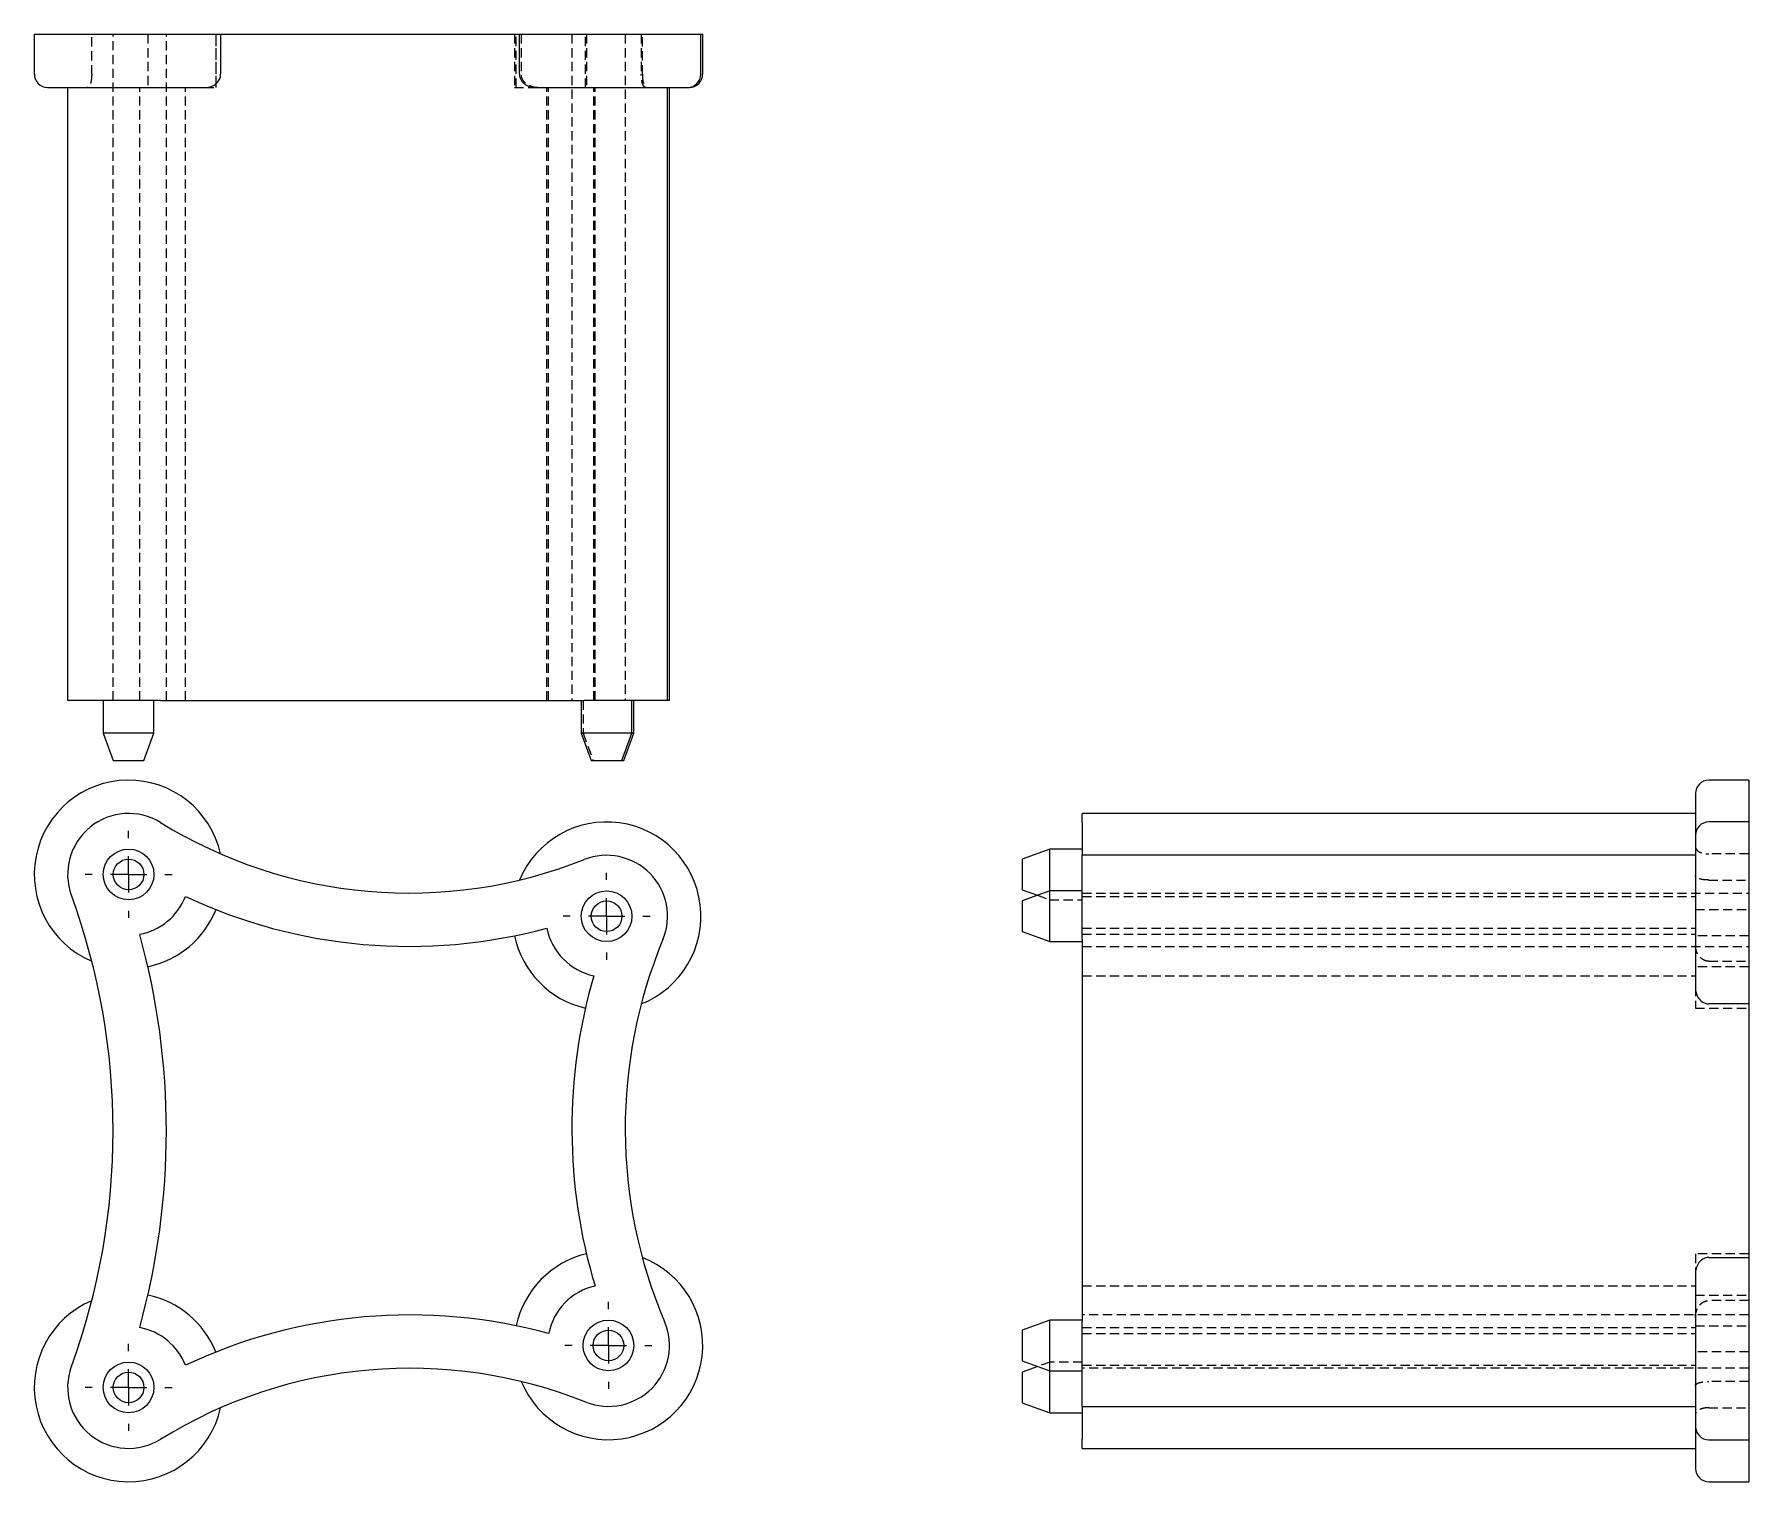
# Model space of a CAD drawing. Header units: millimetres. Extents: x 37 to 273, y 9 to 208.
import ezdxf

# ---------------------------------------------------------------- set-up
doc = ezdxf.new("R2010")
doc.units = ezdxf.units.MM
doc.linetypes.add('HIDDEN', pattern=[1.905, 1.27, -0.635])
doc.layers.add('10', color=7, linetype='Continuous')

# ---------------------------------------------------------------- blocks, each defined once
blk = doc.blocks.new('SW_CENTERMARKSYMBOL_0')
at = {"layer": '10', "color": 0}
for p, q in [((0, 5), (0, 5.99)), ((0, 0), (0, 2.5)), ((-5, 0), (-5.99, 0)), ((0, 0), (-2.5, 0)), ((0, 0), (0, -2.5)), ((0, 0), (2.5, 0)), ((5, 0), (5.99, 0)), ((0, -5), (0, -5.99))]:
    blk.add_line(p, q, dxfattribs=at)
blk = doc.blocks.new('SW_CENTERMARKSYMBOL_1')
at = {"layer": '10', "color": 0}
for p, q in [((0, 5), (0, 5.99)), ((0, 0), (0, 2.5)), ((-5, 0), (-5.99, 0)), ((0, 0), (-2.5, 0)), ((0, 0), (0, -2.5)), ((0, 0), (2.5, 0)), ((5, 0), (5.99, 0)), ((0, -5), (0, -5.99))]:
    blk.add_line(p, q, dxfattribs=at)
blk = doc.blocks.new('SW_CENTERMARKSYMBOL_2')
at = {"layer": '10', "color": 0}
for p, q in [((0, 5), (0, 5.99)), ((0, 0), (0, 2.5)), ((-5, 0), (-5.99, 0)), ((0, 0), (-2.5, 0)), ((0, 0), (0, -2.5)), ((0, 0), (2.5, 0)), ((5, 0), (5.99, 0)), ((0, -5), (0, -5.99))]:
    blk.add_line(p, q, dxfattribs=at)
blk = doc.blocks.new('SW_CENTERMARKSYMBOL_3')
at = {"layer": '10', "color": 0}
for p, q in [((0, 5), (0, 5.99)), ((0, 0), (0, 2.5)), ((-5, 0), (-5.99, 0)), ((0, 0), (-2.5, 0)), ((0, 0), (0, -2.5)), ((0, 0), (2.5, 0)), ((5, 0), (5.99, 0)), ((0, -5), (0, -5.99))]:
    blk.add_line(p, q, dxfattribs=at)

msp = doc.modelspace()

# ---------------------------------------------------------------- linework, layer by layer
at = {"color": 7, "linetype": 'Continuous', "lineweight": 25}
for p, q in [((36.99, 208), (36.99, 202.5)), ((36.99, 208), (62.64, 208)), ((62.64, 208), (62.64, 202.5)), ((62.64, 208), (103.79, 208)), ((103.79, 202.5), (103.79, 208)), ((103.79, 208), (128.76, 208)), ((128.76, 202.5), (128.76, 208)), ((128.76, 208), (129.01, 208)), ((129.01, 202.5), (129.01, 208)), ((38.83, 200.66), (60.44, 200.66)), ((41.58, 200.66), (41.58, 116.26)), ((106.13, 200.66), (126.92, 200.66)), ((124.17, 116.26), (124.17, 200.66)), ((124.42, 116.26), (124.42, 200.66)), ((126.92, 200.66), (127.17, 200.66)), ((54.38, 116.26), (41.58, 116.26)), ((46.49, 116.26), (46.49, 111.78)), ((53.46, 111.78), (53.46, 116.26)), ((54.38, 116.26), (112.67, 116.26)), ((112.29, 116.26), (112.29, 111.78)), ((124.17, 116.26), (112.67, 116.26)), ((119.26, 111.78), (119.26, 116.26)), ((119.51, 111.78), (119.51, 116.26)), ((124.42, 116.26), (124.17, 116.26)), ((46.49, 111.78), (47.86, 108)), ((53.46, 111.78), (46.49, 111.78)), ((52.08, 108), (53.46, 111.78)), ((112.29, 111.78), (113.67, 108)), ((119.26, 111.78), (112.29, 111.78)), ((117.89, 108), (119.26, 111.78)), ((118.14, 108), (119.51, 111.78)), ((119.51, 111.78), (119.26, 111.78)), ((47.86, 108), (52.08, 108)), ((113.67, 108), (117.89, 108)), ((117.89, 108), (118.14, 108)), ((273, 105.3), (267.5, 105.3)), ((273, 105.3), (273, 99.55)), ((265.66, 103.47), (265.66, 97.71)), ((265.66, 100.72), (181.26, 100.72)), ((181.26, 99.46), (181.26, 100.72)), ((181.26, 99.46), (181.26, 94.96)), ((273, 99.55), (267.5, 99.55)), ((273, 99.55), (273, 74.49)), ((265.66, 97.71), (265.66, 76.83)), ((176.78, 95.81), (173, 94.43)), ((173, 94.43), (173, 92.32)), ((181.26, 95.81), (176.78, 95.81)), ((176.78, 92.32), (176.78, 95.81)), ((265.66, 94.96), (181.26, 94.96)), ((181.26, 83.34), (181.26, 94.96)), ((173, 92.32), (173, 90.21)), ((176.78, 90.05), (176.78, 92.32)), ((173, 90.21), (175.11, 89.44)), ((176.78, 90.05), (173, 88.67)), ((181.26, 90.05), (176.78, 90.05)), ((176.78, 86.56), (176.78, 90.05)), ((173, 88.67), (173, 86.56)), ((173, 86.56), (173, 84.45)), ((176.78, 83.08), (176.78, 86.56)), ((173, 84.45), (176.78, 83.08)), ((176.78, 83.08), (181.26, 83.08)), ((181.26, 83.34), (181.26, 30.74)), ((273, 74.49), (267.5, 74.49)), ((273, 74.49), (273, 39.57)), ((267.5, 39.57), (273, 39.57)), ((273, 39.57), (273, 14.48)), ((265.66, 37.24), (265.66, 16.31)), ((176.78, 30.94), (173, 29.57)), ((181.26, 30.94), (176.78, 30.94)), ((176.78, 27.46), (176.78, 30.94)), ((181.26, 19.06), (181.26, 30.74)), ((173, 29.57), (173, 27.46)), ((173, 27.46), (173, 25.35)), ((176.78, 23.97), (176.78, 27.46)), ((173, 25.35), (176.78, 23.97)), ((175.14, 24.57), (173, 23.79)), ((173, 23.79), (173, 21.68)), ((176.78, 23.97), (181.26, 23.97)), ((176.78, 21.68), (176.78, 23.97)), ((173, 21.68), (173, 19.57)), ((176.78, 18.19), (176.78, 21.68)), ((173, 19.57), (176.78, 18.19)), ((181.26, 19.06), (265.66, 19.06)), ((181.26, 19.06), (181.26, 14.54)), ((176.78, 18.19), (181.26, 18.19)), ((181.26, 13.28), (181.26, 14.54)), ((265.66, 16.31), (265.66, 10.53)), ((267.5, 14.48), (273, 14.48)), ((273, 14.48), (273, 8.7)), ((181.26, 13.28), (265.66, 13.28)), ((267.5, 8.7), (273, 8.7))]:
    msp.add_line(p, q, dxfattribs=at)
at = {"color": 7, "linetype": 'HIDDEN', "lineweight": 18}
for p, q in [((44.89, 202.5), (44.89, 208)), ((47.83, 116.26), (47.83, 208)), ((52.63, 208), (52.63, 200.66)), ((55.17, 116.26), (55.17, 208)), ((62, 208), (62, 200.66)), ((62.01, 200.66), (62.01, 208)), ((62.65, 202.5), (62.65, 208)), ((103.08, 208), (103.08, 200.66)), ((103.33, 200.66), (103.33, 208)), ((104.03, 208), (104.03, 202.5)), ((111, 208), (111, 116.26)), ((112.85, 200.66), (112.85, 208)), ((113, 208), (113, 200.66)), ((118.34, 208), (118.34, 116.26)), ((120.55, 208), (120.55, 202.5)), ((120.7, 202.5), (120.7, 208)), ((51.51, 116.26), (51.51, 200.66)), ((57.79, 116.26), (57.79, 200.66)), ((57.8, 116.26), (57.8, 200.66)), ((60.44, 200.66), (62.01, 200.66)), ((103.08, 200.66), (106.13, 200.66)), ((107.54, 116.26), (107.54, 200.66)), ((107.8, 116.26), (107.8, 200.66)), ((114, 116.26), (114, 200.66)), ((114.19, 116.26), (114.19, 200.66)), ((112.54, 116.26), (112.54, 111.78)), ((112.54, 111.78), (113.92, 108)), ((273, 95.15), (267.5, 95.15)), ((181.26, 89.75), (273, 89.75)), ((267.5, 91.55), (273, 91.55)), ((175.11, 89.44), (176.78, 88.83)), ((176.78, 88.83), (181.26, 88.83)), ((181.26, 89.28), (265.66, 89.28)), ((265.66, 87.47), (273, 87.47)), ((181.26, 84.93), (265.66, 84.93)), ((181.26, 84.07), (265.66, 84.07)), ((273, 83.87), (265.66, 83.87)), ((181.26, 82.41), (273, 82.41)), ((267.5, 80.37), (273, 80.37)), ((181.26, 78.36), (265.66, 78.36)), ((273, 79.61), (265.66, 79.61)), ((265.66, 76.83), (265.66, 73.92)), ((265.66, 73.92), (273, 73.92)), ((265.66, 40.08), (265.66, 37.24)), ((273, 40.08), (265.66, 40.08)), ((181.26, 35.65), (265.66, 35.65)), ((265.66, 34.39), (273, 34.39)), ((273, 33.63), (267.5, 33.63)), ((273, 31.66), (181.26, 31.66)), ((181.26, 29.93), (265.66, 29.93)), ((181.26, 29.11), (265.66, 29.11)), ((265.66, 30.17), (273, 30.17)), ((273, 26.56), (265.66, 26.56)), ((176.78, 25.17), (175.14, 24.57)), ((181.26, 25.17), (176.78, 25.17)), ((181.26, 24.73), (265.66, 24.73)), ((273, 24.32), (181.26, 24.32)), ((273, 22.5), (267.5, 22.5)), ((267.5, 18.88), (273, 18.88))]:
    msp.add_line(p, q, dxfattribs=at)
at = {"color": 7, "linetype": 'Continuous', "lineweight": 25}
for centre, radius in [((49.97, 92.32), 3.49), ((49.97, 92.32), 2.11), ((115.78, 86.56), 3.49), ((115.78, 86.56), 2.11), ((116.03, 27.46), 3.49), ((116.03, 27.46), 2.11), ((49.97, 21.68), 3.49), ((49.97, 21.68), 2.11)]:
    msp.add_circle(centre, radius, dxfattribs=at)
for centre, radius, start, end in [((38.83, 202.5), 1.83, 180, 270), ((126.92, 202.5), 1.83, 270, 0), ((127.17, 202.5), 1.83, 270, 0), ((49.97, 92.32), 12.98, 12.5775, 246.9715), ((267.5, 103.47), 1.83, 90, 180), ((49.97, 92.32), 8.39, 58.3103, 200.0775), ((88.6, 154.89), 65.14, 238.3103, 291.6897), ((115.78, 86.56), 12.98, 291.5693, 157.4225), ((267.5, 97.71), 1.83, 90, 180), ((115.78, 86.56), 8.39, 337.4503, 111.6897), ((-46.66, 57), 94.5, 339.9225, 20.0775), ((49.97, 92.32), 8.39, 280.5319, 338.7886), ((49.97, 92.32), 12.98, 281.8015, 338.0378), ((88.6, 154.89), 72.48, 244.85, 285.15), ((-46.66, 57), 101.83, 344.5853, 15.4147), ((115.78, 86.56), 12.98, 191.9622, 256.9938), ((115.78, 86.56), 8.39, 191.2114, 257.8104), ((186.23, 57.31), 67.89, 157.4503, 203.0371), ((186.23, 57.31), 75.23, 163.7521, 196.7352), ((116.03, 27.46), 12.98, 103.4935, 167.9277), ((116.03, 27.46), 12.98, 202.4674, 68.918), ((116.03, 27.46), 8.39, 102.6769, 168.6785), ((49.97, 21.68), 12.98, 113.0285, 347.5326), ((49.97, 21.68), 12.98, 22.0723, 78.1985), ((88.72, -40.82), 72.48, 74.7399, 115.2601), ((116.03, 27.46), 8.39, 248.2003, 23.0371), ((49.97, 21.68), 8.39, 21.3215, 79.4681), ((49.97, 21.68), 8.39, 159.9225, 301.7997), ((88.72, -40.82), 65.14, 68.2003, 121.7997), ((267.5, 16.31), 1.83, 180, 270), ((267.5, 10.53), 1.83, 180, 270)]:
    msp.add_arc(centre, radius, start, end, dxfattribs=at)
at = {"color": 7, "linetype": 'HIDDEN', "lineweight": 18}
for points, knots in [([(44.89, 202.5), (44.89, 202.35), (44.89, 202.21), (44.87, 201.94), (44.85, 201.81), (44.82, 201.57), (44.79, 201.45), (44.74, 201.26), (44.71, 201.17), (44.65, 201.01), (44.62, 200.95), (44.55, 200.84), (44.52, 200.79), (44.41, 200.69), (44.33, 200.66), (44.25, 200.66)], [0, 0, 0, 0, 0.125, 0.125, 0.25, 0.25, 0.375, 0.375, 0.5, 0.5, 0.625, 0.625, 0.75, 0.75, 1, 1, 1, 1]), ([(106.37, 200.66), (106.16, 200.66), (105.94, 200.68), (105.53, 200.76), (105.34, 200.83), (104.92, 201.02), (104.7, 201.16), (104.37, 201.5), (104.25, 201.68), (104.08, 202.05), (104.04, 202.24), (104.03, 202.46), (104.03, 202.48), (104.03, 202.5)], [-1.6201067, -1.6201067, -1.6201067, -1.6201067, -1.5470048, -1.5470048, -1.4780652, -1.4780652, -1.3891821, -1.3891821, -1.3150028, -1.3150028, -1.246334, -1.246334, -1.2392156, -1.2392156, -1.2392156, -1.2392156]), ([(121.2, 200.66), (121.14, 200.66), (121.08, 200.68), (120.96, 200.77), (120.9, 200.83), (120.78, 201.02), (120.73, 201.17), (120.64, 201.5), (120.61, 201.68), (120.56, 202.05), (120.55, 202.24), (120.55, 202.46), (120.55, 202.48), (120.55, 202.5)], [-1.6220474, -1.6220474, -1.6220474, -1.6220474, -1.5484326, -1.5484326, -1.479045, -1.479045, -1.390169, -1.390169, -1.3160911, -1.3160911, -1.2475464, -1.2475464, -1.24065, -1.24065, -1.24065, -1.24065]), ([(120.7, 202.5), (120.7, 202.35), (120.7, 202.21), (120.72, 201.94), (120.74, 201.81), (120.78, 201.57), (120.8, 201.46), (120.85, 201.26), (120.88, 201.17), (120.98, 200.94), (121.05, 200.83), (121.21, 200.69), (121.29, 200.66), (121.37, 200.66)], [0, 0, 0, 0, 0.125, 0.125, 0.25, 0.25, 0.375, 0.375, 0.5, 0.5, 0.75, 0.75, 1, 1, 1, 1]), ([(265.66, 96.15), (265.66, 96.06), (265.68, 95.96), (265.76, 95.78), (265.83, 95.7), (266.02, 95.52), (266.16, 95.43), (266.5, 95.29), (266.68, 95.24), (267.05, 95.17), (267.24, 95.15), (267.46, 95.15), (267.48, 95.15), (267.5, 95.15)], [-1.6201067, -1.6201067, -1.6201067, -1.6201067, -1.5470048, -1.5470048, -1.4780652, -1.4780652, -1.3891821, -1.3891821, -1.3150028, -1.3150028, -1.246334, -1.246334, -1.2392156, -1.2392156, -1.2392156, -1.2392156]), ([(267.5, 91.55), (267.35, 91.55), (267.21, 91.55), (266.94, 91.57), (266.81, 91.58), (266.57, 91.62), (266.46, 91.64), (266.26, 91.69), (266.17, 91.72), (265.94, 91.8), (265.83, 91.87), (265.69, 92.01), (265.66, 92.08), (265.66, 92.16)], [0, 0, 0, 0, 0.125, 0.125, 0.25, 0.25, 0.375, 0.375, 0.5, 0.5, 0.75, 0.75, 1, 1, 1, 1]), ([(267.5, 80.37), (267.35, 80.37), (267.21, 80.39), (266.94, 80.47), (266.81, 80.53), (266.57, 80.68), (266.45, 80.77), (266.26, 80.96), (266.17, 81.07), (266.01, 81.3), (265.95, 81.42), (265.84, 81.68), (265.79, 81.81), (265.69, 82.21), (265.66, 82.48), (265.66, 82.75)], [0, 0, 0, 0, 0.125, 0.125, 0.25, 0.25, 0.375, 0.375, 0.5, 0.5, 0.625, 0.625, 0.75, 0.75, 1, 1, 1, 1]), ([(265.66, 31.25), (265.66, 31.47), (265.68, 31.7), (265.77, 32.13), (265.84, 32.34), (266.04, 32.76), (266.19, 32.98), (266.53, 33.3), (266.7, 33.42), (267.07, 33.58), (267.26, 33.62), (267.47, 33.63), (267.48, 33.63), (267.5, 33.63)], [-1.6345004, -1.6345004, -1.6345004, -1.6345004, -1.557319, -1.557319, -1.4849493, -1.4849493, -1.3966027, -1.3966027, -1.3238369, -1.3238369, -1.2569111, -1.2569111, -1.2515946, -1.2515946, -1.2515946, -1.2515946]), ([(265.66, 21.88), (265.66, 21.94), (265.68, 22), (265.76, 22.12), (265.83, 22.17), (266.02, 22.28), (266.16, 22.33), (266.5, 22.41), (266.68, 22.44), (267.05, 22.48), (267.24, 22.49), (267.46, 22.5), (267.48, 22.5), (267.5, 22.5)], [-1.6201067, -1.6201067, -1.6201067, -1.6201067, -1.5470048, -1.5470048, -1.4780652, -1.4780652, -1.3891821, -1.3891821, -1.3150028, -1.3150028, -1.246334, -1.246334, -1.2392156, -1.2392156, -1.2392156, -1.2392156]), ([(267.5, 18.88), (267.35, 18.88), (267.21, 18.87), (266.94, 18.84), (266.81, 18.81), (266.57, 18.75), (266.46, 18.72), (266.26, 18.64), (266.17, 18.59), (265.94, 18.45), (265.83, 18.34), (265.69, 18.11), (265.66, 17.99), (265.66, 17.87)], [0, 0, 0, 0, 0.125, 0.125, 0.25, 0.25, 0.375, 0.375, 0.5, 0.5, 0.75, 0.75, 1, 1, 1, 1])]:
    msp.add_open_spline(points, degree=3, knots=knots, dxfattribs=at)
at = {"color": 7, "linetype": 'Continuous', "lineweight": 25}
for points, knots in [([(60.44, 200.66), (60.64, 200.66), (60.84, 200.68), (61.23, 200.76), (61.41, 200.83), (61.81, 201.02), (62.01, 201.16), (62.32, 201.5), (62.44, 201.68), (62.59, 202.05), (62.63, 202.24), (62.64, 202.46), (62.64, 202.48), (62.64, 202.5)], [-1.6201067, -1.6201067, -1.6201067, -1.6201067, -1.5470048, -1.5470048, -1.4780652, -1.4780652, -1.3891821, -1.3891821, -1.3150028, -1.3150028, -1.246334, -1.246334, -1.2392156, -1.2392156, -1.2392156, -1.2392156]), ([(103.79, 202.5), (103.79, 202.35), (103.81, 202.21), (103.89, 201.94), (103.94, 201.81), (104.08, 201.57), (104.17, 201.46), (104.36, 201.26), (104.47, 201.17), (104.81, 200.94), (105.07, 200.83), (105.59, 200.69), (105.86, 200.66), (106.13, 200.66)], [0, 0, 0, 0, 0.125, 0.125, 0.25, 0.25, 0.375, 0.375, 0.5, 0.5, 0.75, 0.75, 1, 1, 1, 1]), ([(265.66, 76.83), (265.66, 76.61), (265.68, 76.4), (265.77, 75.98), (265.83, 75.79), (266.02, 75.37), (266.17, 75.16), (266.5, 74.83), (266.68, 74.71), (267.05, 74.54), (267.24, 74.5), (267.46, 74.49), (267.48, 74.49), (267.5, 74.49)], [-1.6220474, -1.6220474, -1.6220474, -1.6220474, -1.5484326, -1.5484326, -1.479045, -1.479045, -1.390169, -1.390169, -1.3160911, -1.3160911, -1.2475464, -1.2475464, -1.24065, -1.24065, -1.24065, -1.24065]), ([(267.5, 39.57), (267.35, 39.57), (267.21, 39.55), (266.94, 39.48), (266.81, 39.42), (266.57, 39.28), (266.46, 39.19), (266.26, 39), (266.17, 38.89), (265.94, 38.55), (265.83, 38.3), (265.69, 37.78), (265.66, 37.51), (265.66, 37.24)], [0, 0, 0, 0, 0.125, 0.125, 0.25, 0.25, 0.375, 0.375, 0.5, 0.5, 0.75, 0.75, 1, 1, 1, 1])]:
    msp.add_open_spline(points, degree=3, knots=knots, dxfattribs=at)

# ---------------------------------------------------------------- block references
at = {"layer": '10'}
for name, p in [('SW_CENTERMARKSYMBOL_3', (49.97, 92.32)), ('SW_CENTERMARKSYMBOL_2', (115.78, 86.56)), ('SW_CENTERMARKSYMBOL_0', (116.03, 27.46)), ('SW_CENTERMARKSYMBOL_1', (49.97, 21.68))]:
    msp.add_blockref(name, p, dxfattribs=at)

doc.saveas('drawing.dxf')
